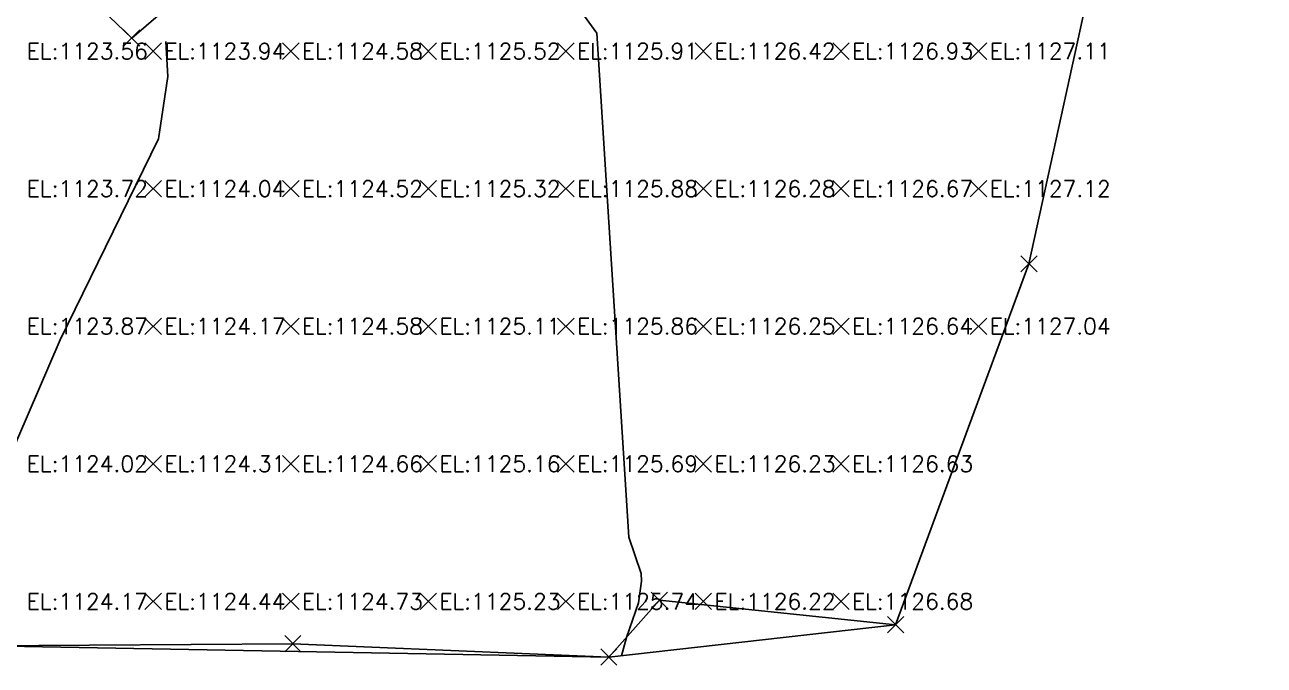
# Model space of a CAD drawing. Header units: metres. Extents: x -212 to 353974, y -37 to 356021.
# Drawn here: x 353797.36 to 353824.4, y 355899.66 to 355913.62 of the extents above; entities that cross this region are included whole.
import ezdxf

# ---------------------------------------------------------------- set-up
doc = ezdxf.new("R2010")
doc.units = ezdxf.units.M
for name, color, linetype in [('C-TINN-BNDY', 110, 'Continuous'), ('C-TOPO-MINR', 8, 'Continuous'), ('C-TOPO-TEXT', 7, 'Continuous'), ('Survey.td2', 7, 'Continuous'), ('V-NODE', 1, 'Continuous')]:
    doc.layers.add(name, color=color, linetype=linetype)
doc.styles.get("Standard").update_dxf_attribs({"font": 'simplex.shx'})

# ---------------------------------------------------------------- blocks, each defined once
blk = doc.blocks.new('*U1')
at = {"color": 0, "linetype": 'ByBlock', "lineweight": -2, "transparency": 16777216}
for p, q in [((-0.71, -0.71), (0.71, 0.71)), ((-0.71, 0.71), (0.71, -0.71))]:
    blk.add_line(p, q, dxfattribs=at)
blk = doc.blocks.new('*U72', base_point=(353803.2102, 355900.1243, 1124.7634))
at = {"layer": 'V-NODE', "lineweight": -2, "xscale": 0.25, "yscale": 0.25, "zscale": 0.25}
blk.add_blockref('*U1', (353803.2102, 355900.1243, 1124.7634), dxfattribs=at)
blk = doc.blocks.new('*U73', base_point=(353810.1026, 355899.8343, 1125.9601))
at = {"layer": 'V-NODE', "lineweight": -2, "xscale": 0.25, "yscale": 0.25, "zscale": 0.25}
blk.add_blockref('*U1', (353810.1026, 355899.8343, 1125.9601), dxfattribs=at)
blk = doc.blocks.new('*U74', base_point=(353811.205, 355901.0745, 1126.0751))
at = {"layer": 'V-NODE', "lineweight": -2, "xscale": 0.25, "yscale": 0.25, "zscale": 0.25}
blk.add_blockref('*U1', (353811.205, 355901.0745, 1126.0751), dxfattribs=at)
blk = doc.blocks.new('*U75', base_point=(353816.3578, 355900.5401, 1126.868))
at = {"layer": 'V-NODE', "lineweight": -2, "xscale": 0.25, "yscale": 0.25, "zscale": 0.25}
blk.add_blockref('*U1', (353816.3578, 355900.5401, 1126.868), dxfattribs=at)
blk = doc.blocks.new('*U76', base_point=(353819.2654, 355908.4098, 1127.1875))
at = {"layer": 'V-NODE', "lineweight": -2, "xscale": 0.25, "yscale": 0.25, "zscale": 0.25}
blk.add_blockref('*U1', (353819.2654, 355908.4098, 1127.1875), dxfattribs=at)
blk = doc.blocks.new('*U589', base_point=(353799.6981, 355913.3327, 1123.8476))
at = {"layer": 'V-NODE', "lineweight": -2, "xscale": 0.25, "yscale": 0.25, "zscale": 0.25}
blk.add_blockref('*U1', (353799.6981, 355913.3327, 1123.8476), dxfattribs=at)

msp = doc.modelspace()

# ---------------------------------------------------------------- linework, layer by layer
at = {"color": 3}
for points, elevation in [([(353802.40892, 355929.66842), (353800.05302, 355923.98442), (353798.95544, 355921.43629), (353798.37169, 355920.08105), (353797.87481, 355917.62718), (353798.72105, 355914.27362), (353799.69808, 355913.33266), (353803.65205, 355916.74323), (353805.93102, 355921.30639), (353808.23619, 355925.688), (353811.57722, 355931.93288), (353811.62164, 355933.21776), (353811.79283, 355938.92371), (353811.31452, 355946.97907), (353811.28212, 355954.63097), (353812.12652, 355976.01194), (353813.14102, 355978.94756), (353812.99855, 355981.85478), (353812.12789, 355983.60794), (353808.90691, 355985.91625), (353798.49971, 355987.04219), (353791.68017, 355988.31221)], 1122.6237), ([(353835.72767, 355959.31477), (353834.47161, 355959.57153), (353829.64615, 355960.06245), (353823.65174, 355960.03649), (353821.55071, 355958.81946), (353821.18662, 355930.73622), (353823.14157, 355925.41547), (353822.562, 355923.46849), (353819.2654, 355908.4098), (353816.35779, 355900.54015), (353811.20504, 355901.07454), (353810.1026, 355899.83432), (353803.2102, 355900.12426), (353796.55144, 355900.08337), (353783.27386, 355900.81206), (353775.85294, 355902.57842), (353763.28677, 355908.68238), (353757.37136, 355911.90937), (353746.69577, 355914.69832), (353738.31147, 355915.37229), (353729.94996, 355915.46002), (353712.56222, 355912.75826)], 1129.9861)]:
    msp.add_lwpolyline(points, dxfattribs=dict(at, elevation=elevation))
at = {"layer": 'C-TINN-BNDY', "color": 110, "linetype": 'Continuous', "lineweight": -3, "flags": 128}
msp.add_lwpolyline([(353775.21, 355901.71), (353712.5622, 355912.7583), (353711.1267, 355918.6975), (353708.5155, 355980.861), (353708.0881, 355987.489), (353740.9282, 356014.2822), (353747.106, 356021.1524), (353750.817, 356021.2633), (353812.9376, 356012.1745), (353824.7355, 356011.2064), (353848.7661, 355967.131), (353822.562, 355923.4685), (353819.2654, 355908.4098), (353816.3578, 355900.5401), (353810.1026, 355899.8343), (353796.5514, 355900.0834), (353789.7496, 355900.5389), (353783.2739, 355900.8121), (353775.21, 355901.71)], close=True, dxfattribs=at)
at = {"layer": 'C-TOPO-MINR', "color": 8, "linetype": 'Continuous', "lineweight": -3, "flags": 128}
for points, elevation in [([(353807.79607, 355916.26074), (353809.84139, 355913.43974), (353810.54158, 355902.45078), (353810.80701, 355901.65886), (353810.81705, 355901.48778), (353810.74727, 355901.0201), (353810.48508, 355900.2646), (353810.3775, 355899.86532)], 1126), ([(353795.34792, 355900.16399), (353795.19124, 355900.19656), (353796.30296, 355902.51731), (353798.13552, 355906.75338), (353800.28256, 355911.13467), (353800.48537, 355912.49402), (353800.44039, 355913.26074)], 1124)]:
    msp.add_lwpolyline(points, dxfattribs=dict(at, elevation=elevation))
at = {"layer": 'C-TOPO-TEXT', "color": 6, "linetype": 'Continuous', "lineweight": -3}
for p, q in [((353799.98618, 355912.86947, 1123.94073), (353800.34539, 355913.22868, 1123.94073)), ((353799.98618, 355913.22868, 1123.94073), (353800.34539, 355912.86947, 1123.94073)), ((353802.98618, 355912.86947, 1124.5794), (353803.34539, 355913.22868, 1124.5794)), ((353802.98618, 355913.22868, 1124.5794), (353803.34539, 355912.86947, 1124.5794)), ((353805.98618, 355912.86947, 1125.51729), (353806.34539, 355913.22868, 1125.51729)), ((353805.98618, 355913.22868, 1125.51729), (353806.34539, 355912.86947, 1125.51729)), ((353808.98618, 355912.86947, 1125.90862), (353809.34539, 355913.22868, 1125.90862)), ((353808.98618, 355913.22868, 1125.90862), (353809.34539, 355912.86947, 1125.90862)), ((353811.98618, 355912.86947, 1126.41956), (353812.34539, 355913.22868, 1126.41956)), ((353811.98618, 355913.22868, 1126.41956), (353812.34539, 355912.86947, 1126.41956)), ((353814.98618, 355912.86947, 1126.93344), (353815.34539, 355913.22868, 1126.93344)), ((353814.98618, 355913.22868, 1126.93344), (353815.34539, 355912.86947, 1126.93344)), ((353817.98618, 355912.86947, 1127.10779), (353818.34539, 355913.22868, 1127.10779)), ((353817.98618, 355913.22868, 1127.10779), (353818.34539, 355912.86947, 1127.10779)), ((353799.98618, 355909.86947, 1124.03808), (353800.34539, 355910.22868, 1124.03808)), ((353799.98618, 355910.22868, 1124.03808), (353800.34539, 355909.86947, 1124.03808)), ((353802.98618, 355909.86947, 1124.52385), (353803.34539, 355910.22868, 1124.52385)), ((353802.98618, 355910.22868, 1124.52385), (353803.34539, 355909.86947, 1124.52385)), ((353805.98618, 355909.86947, 1125.32043), (353806.34539, 355910.22868, 1125.32043)), ((353805.98618, 355910.22868, 1125.32043), (353806.34539, 355909.86947, 1125.32043)), ((353808.98618, 355909.86947, 1125.88369), (353809.34539, 355910.22868, 1125.88369)), ((353808.98618, 355910.22868, 1125.88369), (353809.34539, 355909.86947, 1125.88369)), ((353811.98618, 355909.86947, 1126.27502), (353812.34539, 355910.22868, 1126.27502)), ((353811.98618, 355910.22868, 1126.27502), (353812.34539, 355909.86947, 1126.27502)), ((353814.98618, 355909.86947, 1126.66635), (353815.34539, 355910.22868, 1126.66635)), ((353814.98618, 355910.22868, 1126.66635), (353815.34539, 355909.86947, 1126.66635)), ((353817.98618, 355909.86947, 1127.11801), (353818.34539, 355910.22868, 1127.11801)), ((353817.98618, 355910.22868, 1127.11801), (353818.34539, 355909.86947, 1127.11801)), ((353799.98618, 355906.86947, 1124.17292), (353800.34539, 355907.22868, 1124.17292)), ((353799.98618, 355907.22868, 1124.17292), (353800.34539, 355906.86947, 1124.17292)), ((353802.98618, 355906.86947, 1124.58341), (353803.34539, 355907.22868, 1124.58341)), ((353802.98618, 355907.22868, 1124.58341), (353803.34539, 355906.86947, 1124.58341)), ((353805.98618, 355906.86947, 1125.10696), (353806.34539, 355907.22868, 1125.10696)), ((353805.98618, 355907.22868, 1125.10696), (353806.34539, 355906.86947, 1125.10696)), ((353808.98618, 355906.86947, 1125.85875), (353809.34539, 355907.22868, 1125.85875)), ((353808.98618, 355907.22868, 1125.85875), (353809.34539, 355906.86947, 1125.85875)), ((353811.98618, 355906.86947, 1126.25009), (353812.34539, 355907.22868, 1126.25009)), ((353811.98618, 355907.22868, 1126.25009), (353812.34539, 355906.86947, 1126.25009)), ((353814.98618, 355906.86947, 1126.64142), (353815.34539, 355907.22868, 1126.64142)), ((353814.98618, 355907.22868, 1126.64142), (353815.34539, 355906.86947, 1126.64142)), ((353817.98618, 355906.86947, 1127.04138), (353818.34539, 355907.22868, 1127.04138)), ((353817.98618, 355907.22868, 1127.04138), (353818.34539, 355906.86947, 1127.04138)), ((353799.98618, 355903.86947, 1124.30776), (353800.34539, 355904.22868, 1124.30776)), ((353799.98618, 355904.22868, 1124.30776), (353800.34539, 355903.86947, 1124.30776)), ((353802.98618, 355903.86947, 1124.65817), (353803.34539, 355904.22868, 1124.65817)), ((353802.98618, 355904.22868, 1124.65817), (353803.34539, 355903.86947, 1124.65817)), ((353805.98618, 355903.86947, 1125.15926), (353806.34539, 355904.22868, 1125.15926)), ((353805.98618, 355904.22868, 1125.15926), (353806.34539, 355903.86947, 1125.15926)), ((353808.98618, 355903.86947, 1125.69007), (353809.34539, 355904.22868, 1125.69007)), ((353808.98618, 355904.22868, 1125.69007), (353809.34539, 355903.86947, 1125.69007)), ((353811.98618, 355903.86947, 1126.22515), (353812.34539, 355904.22868, 1126.22515)), ((353811.98618, 355904.22868, 1126.22515), (353812.34539, 355903.86947, 1126.22515)), ((353814.98618, 355903.86947, 1126.63158), (353815.34539, 355904.22868, 1126.63158)), ((353814.98618, 355904.22868, 1126.63158), (353815.34539, 355903.86947, 1126.63158)), ((353799.98618, 355900.86947, 1124.4426), (353800.34539, 355901.22868, 1124.4426)), ((353799.98618, 355901.22868, 1124.4426), (353800.34539, 355900.86947, 1124.4426)), ((353802.98618, 355900.86947, 1124.73294), (353803.34539, 355901.22868, 1124.73294)), ((353802.98618, 355901.22868, 1124.73294), (353803.34539, 355900.86947, 1124.73294)), ((353805.98618, 355900.86947, 1125.23403), (353806.34539, 355901.22868, 1125.23403)), ((353805.98618, 355901.22868, 1125.23403), (353806.34539, 355900.86947, 1125.23403)), ((353808.98618, 355900.86947, 1125.73512), (353809.34539, 355901.22868, 1125.73512)), ((353808.98618, 355901.22868, 1125.73512), (353809.34539, 355900.86947, 1125.73512)), ((353811.98618, 355900.86947, 1126.22178), (353812.34539, 355901.22868, 1126.22178)), ((353811.98618, 355901.22868, 1126.22178), (353812.34539, 355900.86947, 1126.22178)), ((353814.98618, 355900.86947, 1126.67854), (353815.34539, 355901.22868, 1126.67854)), ((353814.98618, 355901.22868, 1126.67854), (353815.34539, 355900.86947, 1126.67854))]:
    msp.add_line(p, q, dxfattribs=at)
at = {"layer": 'Survey.td2'}
for p in [(353799.69808, 355913.33266, 1123.8476), (353819.2654, 355908.4098, 1127.1875), (353811.20504, 355901.07454, 1126.0751), (353816.35779, 355900.54015, 1126.868), (353803.2102, 355900.12426, 1124.7634), (353810.1026, 355899.83432, 1125.9601)]:
    msp.add_point(p, dxfattribs=at)

# ---------------------------------------------------------------- block references
at = {"layer": 'V-NODE'}
for name, p in [('*U589', (353799.6981, 355913.3327, 1123.8476)), ('*U76', (353819.2654, 355908.4098, 1127.1875)), ('*U74', (353811.205, 355901.0745, 1126.0751)), ('*U75', (353816.3578, 355900.5401, 1126.868)), ('*U72', (353803.2102, 355900.1243, 1124.7634)), ('*U73', (353810.1026, 355899.8343, 1125.9601))]:
    msp.add_blockref(name, p, dxfattribs=at)

# ---------------------------------------------------------------- texts
at = {"layer": 'C-TOPO-TEXT', "color": 7, "linetype": 'Continuous', "lineweight": -3, "char_height": 0.35, "attachment_point": 4}
for s, insert in [('EL:1123.56', (353797.40889, 355913.04908, 1123.56153)), ('EL:1123.94', (353800.40889, 355913.04908, 1123.94073)), ('EL:1124.58', (353803.40889, 355913.04908, 1124.5794)), ('EL:1125.52', (353806.40889, 355913.04908, 1125.51729)), ('EL:1125.91', (353809.40889, 355913.04908, 1125.90862)), ('EL:1126.42', (353812.40889, 355913.04908, 1126.41956)), ('EL:1126.93', (353815.40889, 355913.04908, 1126.93344)), ('EL:1127.11', (353818.40889, 355913.04908, 1127.10779)), ('EL:1123.72', (353797.40889, 355910.04908, 1123.71561)), ('EL:1124.04', (353800.40889, 355910.04908, 1124.03808)), ('EL:1124.52', (353803.40889, 355910.04908, 1124.52385)), ('EL:1125.32', (353806.40889, 355910.04908, 1125.32043)), ('EL:1125.88', (353809.40889, 355910.04908, 1125.88369)), ('EL:1126.28', (353812.40889, 355910.04908, 1126.27502)), ('EL:1126.67', (353815.40889, 355910.04908, 1126.66635)), ('EL:1127.12', (353818.40889, 355910.04908, 1127.11801)), ('EL:1123.87', (353797.40889, 355907.04908, 1123.86969)), ('EL:1124.17', (353800.40889, 355907.04908, 1124.17292)), ('EL:1124.58', (353803.40889, 355907.04908, 1124.58341)), ('EL:1125.11', (353806.40889, 355907.04908, 1125.10696)), ('EL:1125.86', (353809.40889, 355907.04908, 1125.85875)), ('EL:1126.25', (353812.40889, 355907.04908, 1126.25009)), ('EL:1126.64', (353815.40889, 355907.04908, 1126.64142)), ('EL:1127.04', (353818.40889, 355907.04908, 1127.04138)), ('EL:1124.02', (353797.40889, 355904.04908, 1124.02376)), ('EL:1124.31', (353800.40889, 355904.04908, 1124.30776)), ('EL:1124.66', (353803.40889, 355904.04908, 1124.65817)), ('EL:1125.16', (353806.40889, 355904.04908, 1125.15926)), ('EL:1125.69', (353809.40889, 355904.04908, 1125.69007)), ('EL:1126.23', (353812.40889, 355904.04908, 1126.22515)), ('EL:1126.63', (353815.40889, 355904.04908, 1126.63158)), ('EL:1124.17', (353797.40889, 355901.04908, 1124.16745)), ('EL:1124.44', (353800.40889, 355901.04908, 1124.4426)), ('EL:1124.73', (353803.40889, 355901.04908, 1124.73294)), ('EL:1125.23', (353806.40889, 355901.04908, 1125.23403)), ('EL:1125.74', (353809.40889, 355901.04908, 1125.73512)), ('EL:1126.22', (353812.40889, 355901.04908, 1126.22178)), ('EL:1126.68', (353815.40889, 355901.04908, 1126.67854))]:
    msp.add_mtext(s, dxfattribs=dict(at, insert=insert))

doc.saveas('drawing.dxf')
